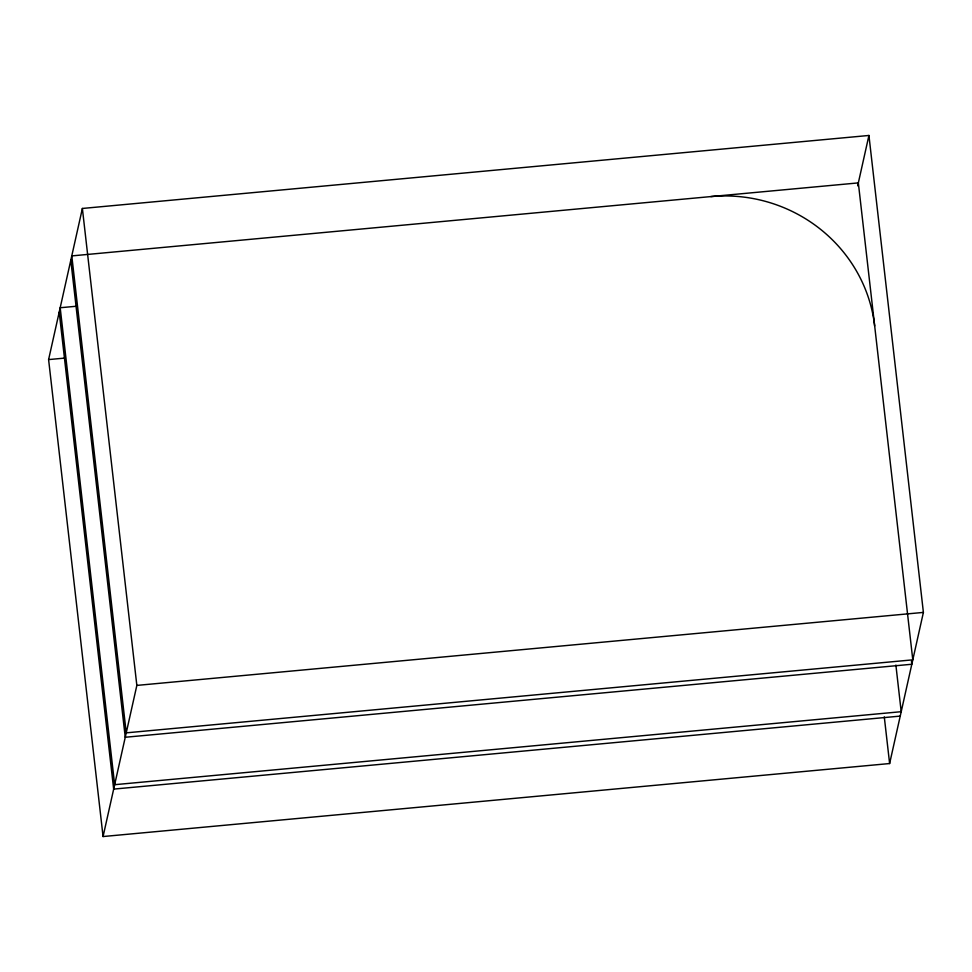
<?xml version="1.0" encoding="UTF-8"?>
<svg xmlns="http://www.w3.org/2000/svg" width="972" height="972" viewBox="0 0 972 972"><rect width="100%" height="100%" fill="white"/><g stroke="black" fill="none" stroke-linecap="round" stroke-linejoin="round"><path stroke-width="1.46" d="M48.6 359.591L82.377 208.458L868.932 135.46L923.4 612.409L889.623 763.542L103.068 836.54L48.6 359.591L65.209 358.048M103.068 836.54L136.845 685.406L82.377 208.458M857.681 185.834L868.932 135.46M76.812 306.204L60.191 307.747L114.647 784.696L901.202 711.698L895.88 665.055M136.845 685.406L923.4 612.409M900.218 716.097L113.663 789.106L59.207 312.158M911.469 661.239L911.809 664.253L125.254 737.262L70.798 260.302M884.289 716.899L889.623 763.542M710.86 196.587A148.619 143.492 12.6 0 1 874.666 325.985M858.337 182.894L71.782 255.903L126.239 732.852L912.793 659.842L858.337 182.894"/></g></svg>
